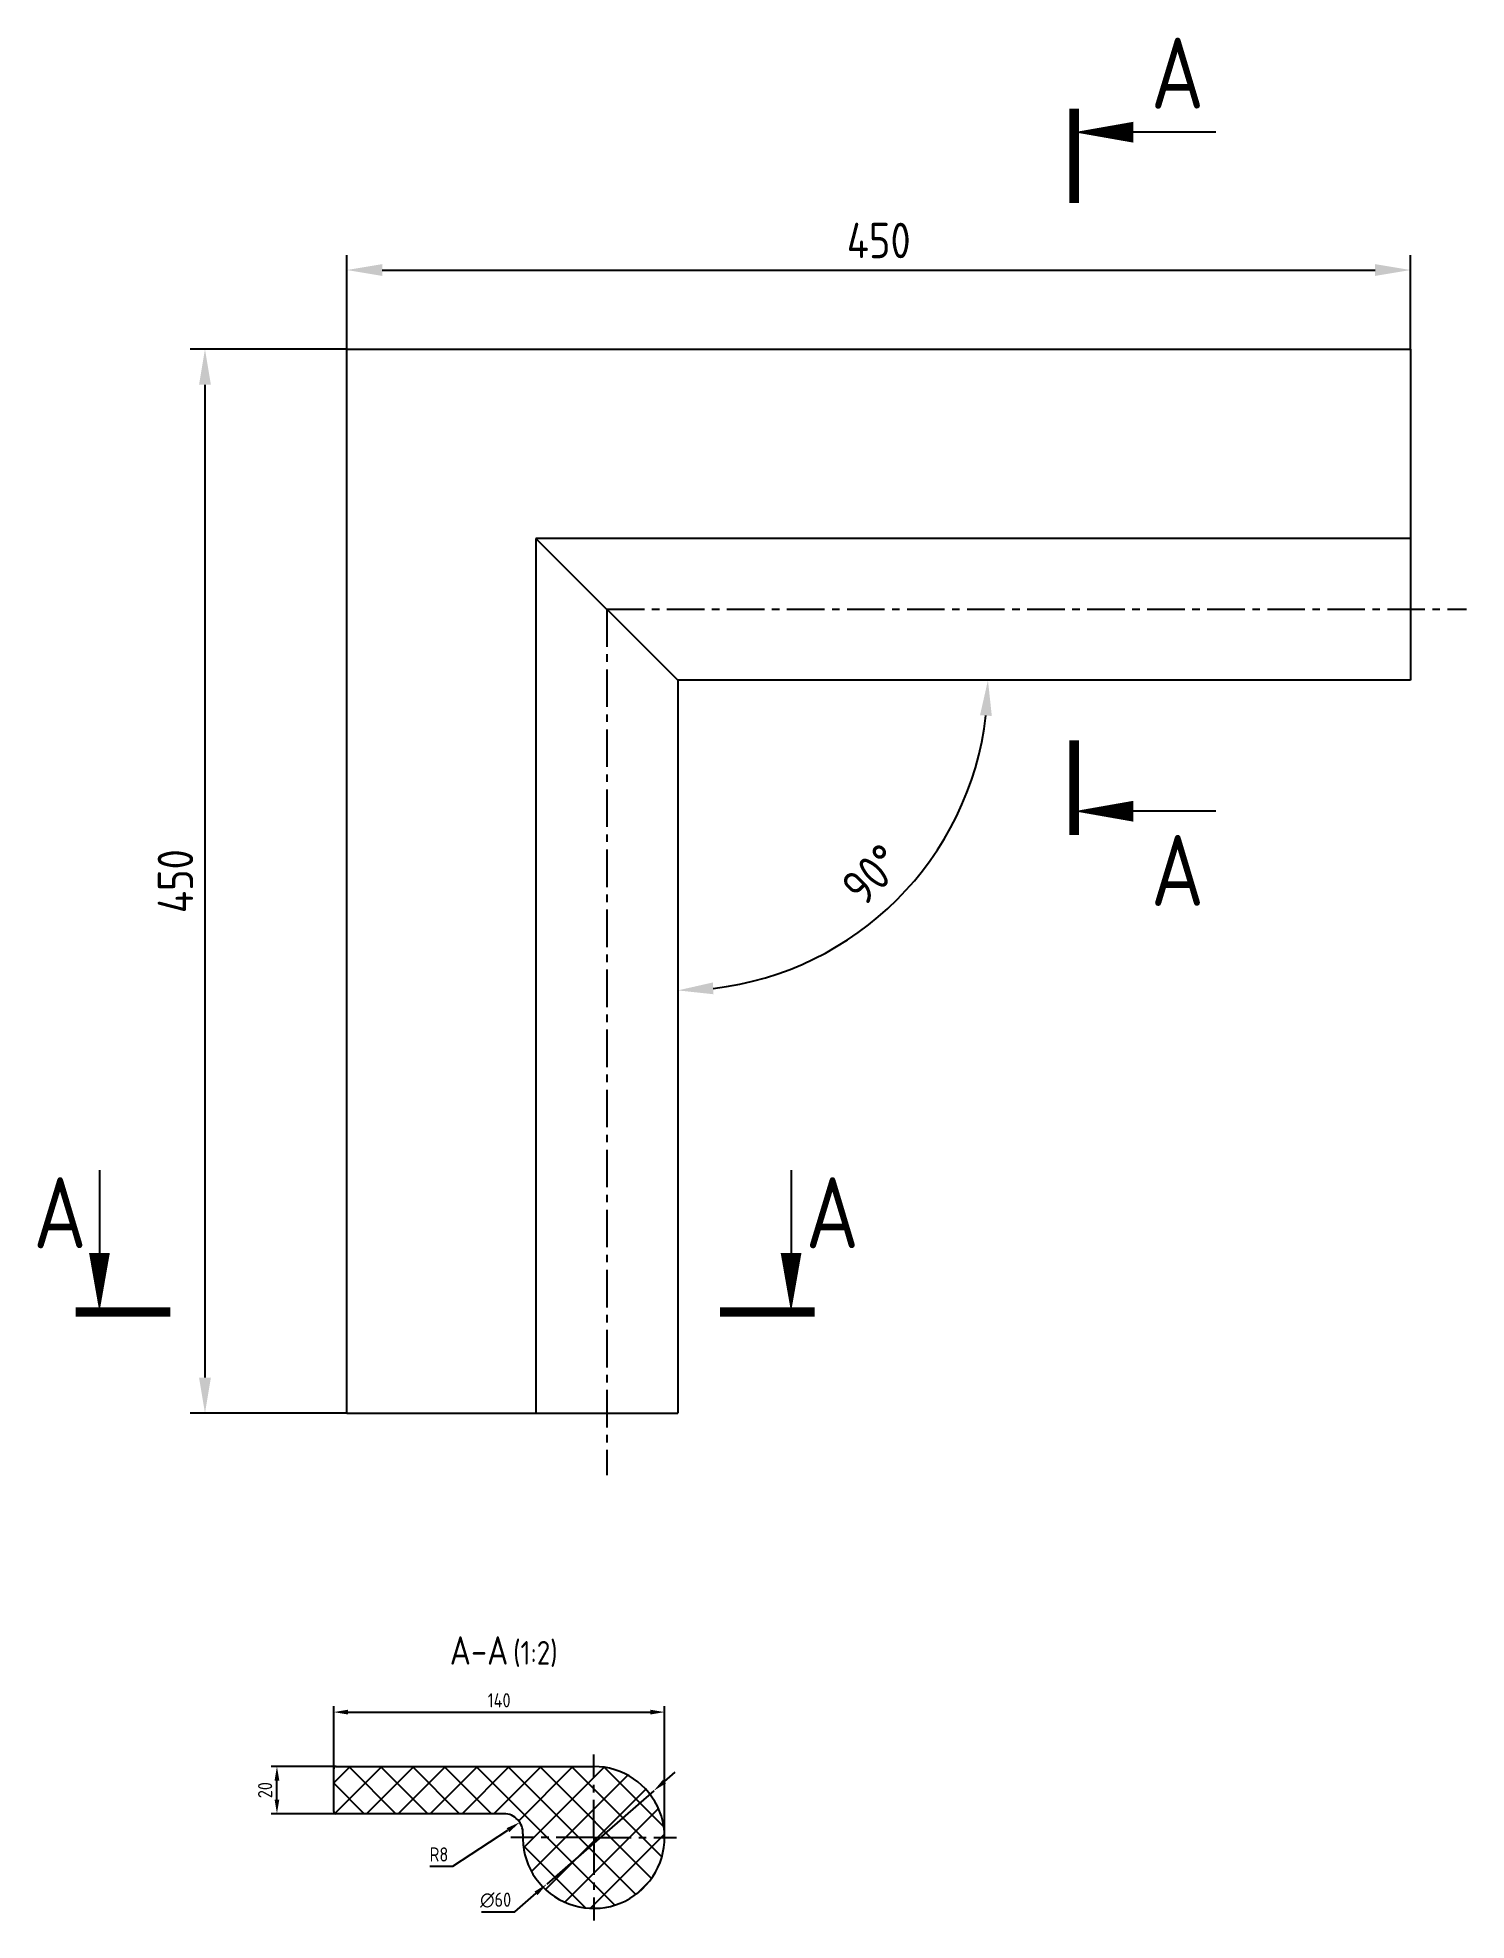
# Model space of a CAD drawing. Header units: millimetres. Extents: x 101 to 4346, y 35 to 969.
# Drawn here: x 3742 to 4346, y 172 to 969 of the extents above; entities outside this region: 1.
# The model-space entities are those that its viewports show. They can reach past a viewport. Long polylines and large blocks are cut down to what shows.
import ezdxf
from ezdxf.enums import TextEntityAlignment as Align

# ---------------------------------------------------------------- set-up
doc = ezdxf.new("R2010")
doc.units = ezdxf.units.MM
doc.header["$LTSCALE"] = 0.5
doc.linetypes.add('CENTER', pattern=[50.8, 31.75, -6.35, 6.35, -6.35])
for name, color, linetype in [('Cen', 5, 'CENTER'), ('Cont', 6, 'Continuous'), ('Dim', 7, 'Continuous'), ('Hatch', 2, 'Continuous'), ('Text', 3, 'Continuous'), ('Textb', 6, 'Continuous')]:
    doc.layers.add(name, color=color, linetype=linetype)
doc.styles.add('Style1', font='romans.shx', dxfattribs={"width": 0.8})
doc.dimstyles.new('Lin', dxfattribs={"dimtxt": 3, "dimasz": 3, "dimexe": 1.25, "dimexo": 0, "dimgap": 1, "dimtad": 1, "dimtoh": 1, "dimdec": 3, "dimtxsty": 'Style1', "dimcen": 2.5, "dimclrt": 3, "dimadec": 0, "dimazin": 0, "dimtfac": 1, "dimtdec": 3, "dimtmove": 0, "dimatfit": 3, "dimldrblk": 'DOT', "dimfxl": 1, "dimarcsym": 0})
doc.dimstyles.new('Lin2$3', dxfattribs={"dimscale": 2, "dimtxt": 3, "dimasz": 3, "dimexe": 1.25, "dimexo": 0, "dimgap": 1, "dimtad": 1, "dimtoh": 1, "dimdec": 3, "dimtxsty": 'Style1', "dimcen": 2.5, "dimclrt": 3, "dimadec": 0, "dimazin": 0, "dimtfac": 1, "dimtdec": 3, "dimtmove": 0, "dimatfit": 3, "dimldrblk": 'DOT', "dimfxl": 1, "dimarcsym": 0})
doc.dimstyles.new('LIN_2', dxfattribs={"dimscale": 2, "dimtxt": 3, "dimasz": 3, "dimexe": 1.5, "dimexo": 0, "dimgap": 1.5, "dimtad": 1, "dimdec": 4, "dimrnd": 1, "dimdsep": 46, "dimtxsty": 'Style1', "dimcen": 0, "dimdle": 2, "dimclrd": 256, "dimclrt": 3, "dimadec": 0, "dimazin": 0, "dimtfac": 0.666667, "dimtdec": 4, "dimtmove": 0, "dimatfit": 3, "dimfxl": 1, "dimtvp": 0.833333, "dimtolj": 1, "dimtzin": 0, "dimarcsym": 0})

# ---------------------------------------------------------------- blocks, each defined once
blk = doc.blocks.new('ZNAK02')
at = {"layer": 'Textb', "style": 'Style1', "width": 0.8}
blk.add_attdef('А-А', text='', height=6, dxfattribs=at).set_placement((13.92, -0.06), align=Align.RIGHT)
blk.add_attdef('SC(1)', (14.94, -0.06), '', height=5, dxfattribs=at)
blk = doc.blocks.new('*D14')
at = {"layer": 'Defpoints', "color": 0, "transparency": 16777216}
for p in [(4007.01, 260.55), (3867.01, 236.55), (4007.01, 207.55)]:
    blk.add_point(p, dxfattribs=at)
at = {"layer": 'Dim', "color": 0, "lineweight": -2, "transparency": 16777216}
for p, q in [((3867.01, 236.55), (3867.01, 263.05)), ((4007.01, 207.55), (4007.01, 263.05)), ((3873.01, 260.55), (4001.01, 260.55))]:
    blk.add_line(p, q, dxfattribs=at)
at = {"layer": 'Dim', "color": 0, "transparency": 16777216}
for points in [[(3873.01, 261.55), (3873.01, 259.55), (3867.01, 260.55)], [(4001.01, 261.55), (4001.01, 259.55), (4007.01, 260.55)]]:
    blk.add_solid(points, dxfattribs=at)
at = {"layer": 'Dim', "color": 3, "transparency": 16777216, "insert": (3937.01, 265.55), "char_height": 6, "attachment_point": 5, "style": 'Style1'}
blk.add_mtext('140', dxfattribs=at)
blk = doc.blocks.new('_Dot')
at = {"color": 0, "linetype": 'ByBlock', "lineweight": -2}
blk.add_line((-0.5, 0), (-1, 0), dxfattribs=at)
at = {"color": 0, "linetype": 'ByBlock', "const_width": 0.5}
blk.add_lwpolyline([(-0.25, 0, 1), (0.25, 0, 1)], format="xyb", close=True, dxfattribs=at)
blk = doc.blocks.new('*D15')
at = {"layer": 'Defpoints', "color": 0, "transparency": 16777216}
for p in [(3843.01, 237.55), (3868.01, 237.55), (3868.01, 217.55)]:
    blk.add_point(p, dxfattribs=at)
at = {"layer": 'Dim', "color": 0, "lineweight": -2, "transparency": 16777216}
for p, q in [((3868.01, 237.55), (3840.51, 237.55)), ((3843.01, 223.55), (3843.01, 231.55)), ((3868.01, 217.55), (3840.51, 217.55))]:
    blk.add_line(p, q, dxfattribs=at)
at = {"layer": 'Dim', "color": 0, "transparency": 16777216}
for points in [[(3842.01, 231.55), (3844.01, 231.55), (3843.01, 237.55)], [(3842.01, 223.55), (3844.01, 223.55), (3843.01, 217.55)]]:
    blk.add_solid(points, dxfattribs=at)
at = {"layer": 'Dim', "color": 3, "transparency": 16777216, "insert": (3838.01, 227.55), "char_height": 6, "attachment_point": 5, "rotation": 90, "style": 'Style1'}
blk.add_mtext('20', dxfattribs=at)
blk = doc.blocks.new('*D16')
at = {"layer": 'Defpoints', "color": 0, "transparency": 16777216}
for p in [(4002.4, 227.26), (3957.16, 187.84)]:
    blk.add_point(p, dxfattribs=at)
at = {"layer": 'Dim', "color": 0, "lineweight": -2, "transparency": 16777216}
for p, q in [((4006.92, 231.2), (4011.45, 235.14)), ((4002.4, 227.26), (3957.16, 187.84)), ((3943.59, 176.02), (3952.64, 183.9)), ((3929.48, 176.02), (3943.59, 176.02))]:
    blk.add_line(p, q, dxfattribs=at)
at = {"layer": 'Dim', "color": 0, "transparency": 16777216}
for points in [[(4006.27, 231.95), (4007.58, 230.45), (4002.4, 227.26)], [(3951.98, 184.66), (3953.29, 183.15), (3957.16, 187.84)]]:
    blk.add_solid(points, dxfattribs=at)
at = {"layer": 'Dim', "color": 3, "transparency": 16777216, "insert": (3935.53, 181.02), "char_height": 6, "attachment_point": 5, "style": 'Style1'}
blk.add_mtext('∅60', dxfattribs=at)
blk = doc.blocks.new('*D17')
at = {"layer": 'Defpoints', "color": 0, "transparency": 16777216}
for p in [(4322.57, 870.54), (3872.57, 837.04), (4322.57, 837.04)]:
    blk.add_point(p, dxfattribs=at)
at = {"layer": 'Dim', "color": 0, "lineweight": -2, "transparency": 16777216}
for p, q in [((3872.57, 837.04), (3872.57, 876.79)), ((4322.57, 837.04), (4322.57, 876.79)), ((3887.57, 870.54), (4307.57, 870.54))]:
    blk.add_line(p, q, dxfattribs=at)
at = {"layer": 'Dim', "color": 0, "transparency": 16777216}
for points in [[(3887.57, 873.04), (3887.57, 868.04), (3872.57, 870.54)], [(4307.57, 873.04), (4307.57, 868.04), (4322.57, 870.54)]]:
    blk.add_solid(points, dxfattribs=at)
at = {"layer": 'Dim', "color": 3, "transparency": 16777216, "insert": (4097.57, 883.04), "char_height": 15, "attachment_point": 5, "style": 'Style1'}
blk.add_mtext('450', dxfattribs=at)
blk = doc.blocks.new('*D18')
at = {"layer": 'Defpoints', "color": 0, "transparency": 16777216}
for p in [(3872.57, 837.04), (3812.57, 387.04), (3872.57, 387.04)]:
    blk.add_point(p, dxfattribs=at)
at = {"layer": 'Dim', "color": 0, "lineweight": -2, "transparency": 16777216}
for p, q in [((3872.57, 837.04), (3806.32, 837.04)), ((3812.57, 822.04), (3812.57, 402.04)), ((3872.57, 387.04), (3806.32, 387.04))]:
    blk.add_line(p, q, dxfattribs=at)
at = {"layer": 'Dim', "color": 0, "transparency": 16777216}
for points in [[(3810.07, 822.04), (3815.07, 822.04), (3812.57, 837.04)], [(3810.07, 402.04), (3815.07, 402.04), (3812.57, 387.04)]]:
    blk.add_solid(points, dxfattribs=at)
at = {"layer": 'Dim', "color": 3, "transparency": 16777216, "insert": (3800.07, 612.04), "char_height": 15, "attachment_point": 5, "rotation": 90, "style": 'Style1'}
blk.add_mtext('450', dxfattribs=at)
blk = doc.blocks.new('*D19')
at = {"lineweight": -2, "transparency": 16777216}
blk.add_arc((4012.57, 697.04), 131.2, 276.55393, 353.44607, dxfattribs=at)
at = {"transparency": 16777216}
for points in [[(4140.42, 682.21), (4145.41, 681.92), (4143.78, 697.04)], [(4027.69, 564.2), (4027.4, 569.19), (4012.57, 565.83)]]:
    blk.add_solid(points, dxfattribs=at)
at = {"layer": 'Defpoints', "color": 0, "transparency": 16777216}
for p in [(4012.57, 697.04), (4012.57, 697.04), (4322.57, 697.04), (4078.17, 583.41), (4012.57, 387.04)]:
    blk.add_point(p, dxfattribs=at)
at = {"color": 3, "transparency": 16777216, "insert": (4094.74, 614.87), "char_height": 15, "attachment_point": 5, "rotation": 45, "style": 'Style1'}
blk.add_mtext('\\A1;90°', dxfattribs=at)
blk = doc.blocks.new('razrez03')
at = {"layer": 'Text', "const_width": 0.8}
blk.add_lwpolyline([(0, 2), (0, -6)], dxfattribs=at)
at = {"layer": 'Text'}
blk.add_lwpolyline([(0, 0, 0, 1.76, 0), (5, 0, 1.76, 1.76, 0)], format="xyseb", dxfattribs=at)
blk.add_lwpolyline([(12, 0), (5, 0)], dxfattribs=at)
at = {"layer": 'Textb', "style": 'Style1', "width": 0.8}
blk.add_attdef('A', (6.5, 2), '', height=6, dxfattribs=at)
blk = doc.blocks.new('razrez07')
at = {"layer": 'Text'}
blk.add_lwpolyline([(0, 12), (0, 5)], dxfattribs=at)
blk.add_lwpolyline([(0, 0, 0, 1.76, 0), (0, 5, 1.76, 1.76, 0)], format="xyseb", dxfattribs=at)
at = {"layer": 'Text', "const_width": 0.8}
blk.add_lwpolyline([(-2, 0), (6, 0)], dxfattribs=at)
at = {"layer": 'Textb', "style": 'Style1', "width": 0.8}
blk.add_attdef('А', (-5.59, 5.4), '', height=6, dxfattribs=at)
blk = doc.blocks.new('*D20')
at = {"layer": 'Defpoints', "color": 0, "transparency": 16777216}
for p in [(3939.06, 209.55), (3945.75, 213.95)]:
    blk.add_point(p, dxfattribs=at)
at = {"layer": 'Dim', "color": 0, "lineweight": -2, "transparency": 16777216}
for p, q in [((3917.44, 195.34), (3940.73, 210.65)), ((3907.67, 195.34), (3917.44, 195.34))]:
    blk.add_line(p, q, dxfattribs=at)
at = {"layer": 'Dim', "color": 0, "transparency": 16777216}
blk.add_solid([(3940.18, 211.49), (3941.28, 209.81), (3945.75, 213.95)], dxfattribs=at)
at = {"layer": 'Dim', "color": 3, "transparency": 16777216, "insert": (3911.55, 200.34), "char_height": 6, "attachment_point": 5, "style": 'Style1'}
blk.add_mtext('R8', dxfattribs=at)

msp = doc.modelspace()

# ---------------------------------------------------------------- hatches: boundary and pattern name
at = {"layer": 'Hatch'}
h = msp.add_hatch(dxfattribs=at)
h.set_pattern_fill('ANSI37', color=256, scale=3)
h.set_pattern_definition([(45, (4183.466, 371.959), (-6.7352, 6.7352), []), (135, (4183.466, 371.959), (-6.7352, -6.7352), [])])
h.paths.add_polyline_path([(3977.00748, 207.55151), (3947.00748, 207.55151, -0.013164738), (3947.04906, 209.13046, 0.429721577), (3939.06015, 217.55151), (3868.00748, 217.55151, -0.414213562), (3867.00748, 218.55151), (3867.00748, 236.55151, -0.414213562), (3868.00748, 237.55151), (3977.00748, 237.55151)])
h.paths.add_polyline_path([(3977.00748, 177.55151, -0.414213562), (3947.00748, 207.55151), (3977.00748, 207.55151)])
h.paths.add_polyline_path([(3977.00748, 177.55151), (3977.00748, 207.55151), (4007.00748, 207.55151, -0.414213562)])
h.paths.add_polyline_path([(4007.00748, 207.55151), (3977.00748, 207.55151), (3977.00748, 237.55151, -0.414213562)])

# ---------------------------------------------------------------- linework, layer by layer
at = {"layer": 'Cen'}
for p, q in [((3982.57119, 727.03828), (3982.57119, 360.82095)), ((3982.57119, 727.03828), (4346.15022, 727.03828)), ((3977.00748, 207.55151), (3977.00748, 242.63131)), ((3977.00748, 207.55151), (3941.92768, 207.55151)), ((3977.00748, 207.55151), (4012.08729, 207.55151)), ((3977.00748, 207.55151), (3977.00748, 172.47171))]:
    msp.add_line(p, q, dxfattribs=at)
at = {"layer": 'Cont'}
for p, q in [((3872.57119, 387.03828), (3872.57119, 837.03828)), ((3872.57119, 837.03828), (4322.57119, 837.03828)), ((4322.57119, 837.03828), (4322.57119, 697.03828)), ((3952.57119, 757.03828), (3952.57119, 387.03828)), ((4322.57119, 757.03828), (3952.57119, 757.03828)), ((4012.57119, 697.03828), (3952.57119, 757.03828)), ((4012.57119, 697.03828), (4012.57119, 387.03828)), ((4322.57119, 697.03828), (4012.57119, 697.03828)), ((3872.57119, 387.03828), (4012.57119, 387.03828)), ((3867.00748, 218.55151), (3867.00748, 236.55151)), ((3868.00748, 237.55151), (3977.00748, 237.55151)), ((3939.06015, 217.55151), (3868.00748, 217.55151))]:
    msp.add_line(p, q, dxfattribs=at)
for centre, radius, start, end in [((3868.00748, 236.55151), 1, 90, 180), ((3977.00748, 207.55151), 30, 176.98303869, 90), ((3868.00748, 218.55151), 1, 180, 270), ((3939.06015, 209.55151), 8, 356.98303869, 90)]:
    msp.add_arc(centre, radius, start, end, dxfattribs=at)

# ---------------------------------------------------------------- block references
at = {"xscale": 5, "yscale": 5, "zscale": 5}
msp.add_blockref('razrez07', (3767.92527, 429.79648), dxfattribs=at).add_auto_attribs({'А': 'А'})
ref = msp.add_blockref('razrez07', (4060.49028, 429.79648), dxfattribs=dict(xscale=-5, yscale=5, zscale=5))
ref.add_attrib('А', 'А', (4066.70456, 456.79648), dxfattribs={"layer": 'Textb', "height": 30, "style": 'Style1', "width": 0.8})
at = {"layer": 'Dim', "xscale": 5, "yscale": 5, "zscale": 5}
msp.add_blockref('razrez03', (4180.22505, 928.83286), dxfattribs=at).add_auto_attribs({'A': 'А'})
at = {"layer": 'Dim'}
ref = msp.add_blockref('razrez03', (4180.22505, 641.61562), dxfattribs=dict(at, xscale=-5, yscale=5, zscale=5, rotation=180))
ref.add_attrib('A', 'А', (4212.72505, 601.61562), dxfattribs={"layer": 'Textb', "height": 30, "style": 'Style1', "width": 0.8})
at = {"layer": 'Textb', "xscale": 2, "yscale": 2, "zscale": 2}
msp.add_blockref('ZNAK02', (3913.06007, 280.7588), dxfattribs=at).add_auto_attribs({'А-А': 'A-A', 'SC(1)': '(1:2)'})

# ---------------------------------------------------------------- dimensions: what is measured, and where the dimension line sits
dim = msp.add_angular_dim_2l(base=(4078.17349, 583.41175), line1=((4322.57119, 697.03828), (4012.57119, 697.03828)), line2=((4012.57119, 697.03828), (4012.57119, 387.03828)), dimstyle='LIN_2', override={"dimscale": 5})
dim.commit()
dim.dimension.update_dxf_attribs({"geometry": '*D19', "text_midpoint": (4094.74026, 614.86921)})
at = {"layer": 'Dim'}
for base, p1, p2, override, picture, middle in [((4322.57119, 870.53667), (3872.57119, 837.03828), (4322.57119, 837.03828), {"dimscale": 5, "dimtp": 0.5, "dimarcsym": 1}, '*D17', (4097.57119, 883.03667)), ((4007.00748, 260.55151), (3867.00748, 236.55151), (4007.00748, 207.55151), {"dimscale": 2, "dimpost": '', "dimtp": 0.5, "dimarcsym": 1}, '*D14', (3937.00748, 265.55151))]:
    dim = msp.add_linear_dim(base=base, p1=p1, p2=p2, dimstyle='Lin', override=override, dxfattribs=at)
    dim.commit()
    dim.dimension.update_dxf_attribs({"geometry": picture, "text_midpoint": middle})
for base, p1, p2, angle, override, picture, middle in [((3812.57119, 387.03828), (3872.57119, 837.03828), (3872.57119, 387.03828), 90, {"dimscale": 5, "dimtp": 0.5, "dimarcsym": 1}, '*D18', (3800.07119, 612.03828)), ((3843.00748, 237.55151), (3868.00748, 217.55151), (3868.00748, 237.55151), 270, {"dimscale": 2, "dimpost": '', "dimtp": 0.5, "dimarcsym": 1}, '*D15', (3838.00748, 227.55151))]:
    dim = msp.add_linear_dim(base=base, p1=p1, p2=p2, angle=angle, dimstyle='Lin', override=override, dxfattribs=at)
    dim.commit()
    dim.dimension.update_dxf_attribs({"geometry": picture, "text_midpoint": middle})
dim = msp.add_diameter_dim_2p(p1=(4002.39907, 227.25915), p2=(3957.16153, 187.84387), dimstyle='Lin2$3', override={"dimpost": ''}, dxfattribs=at)
dim.commit()
dim.dimension.update_dxf_attribs({"geometry": '*D16', "text_midpoint": (3935.53312, 181.01928)})
dim = msp.add_radius_dim(center=(3939.06015, 209.55151), mpoint=(3945.74549, 213.9454), dimstyle='Lin', override={"dimscale": 2, "dimtp": 0.5, "dimarcsym": 1}, dxfattribs=at)
dim.commit()
dim.dimension.update_dxf_attribs({"geometry": '*D20', "text_midpoint": (3911.55229, 195.34052), "dimtype": 164})

doc.saveas('drawing.dxf')
